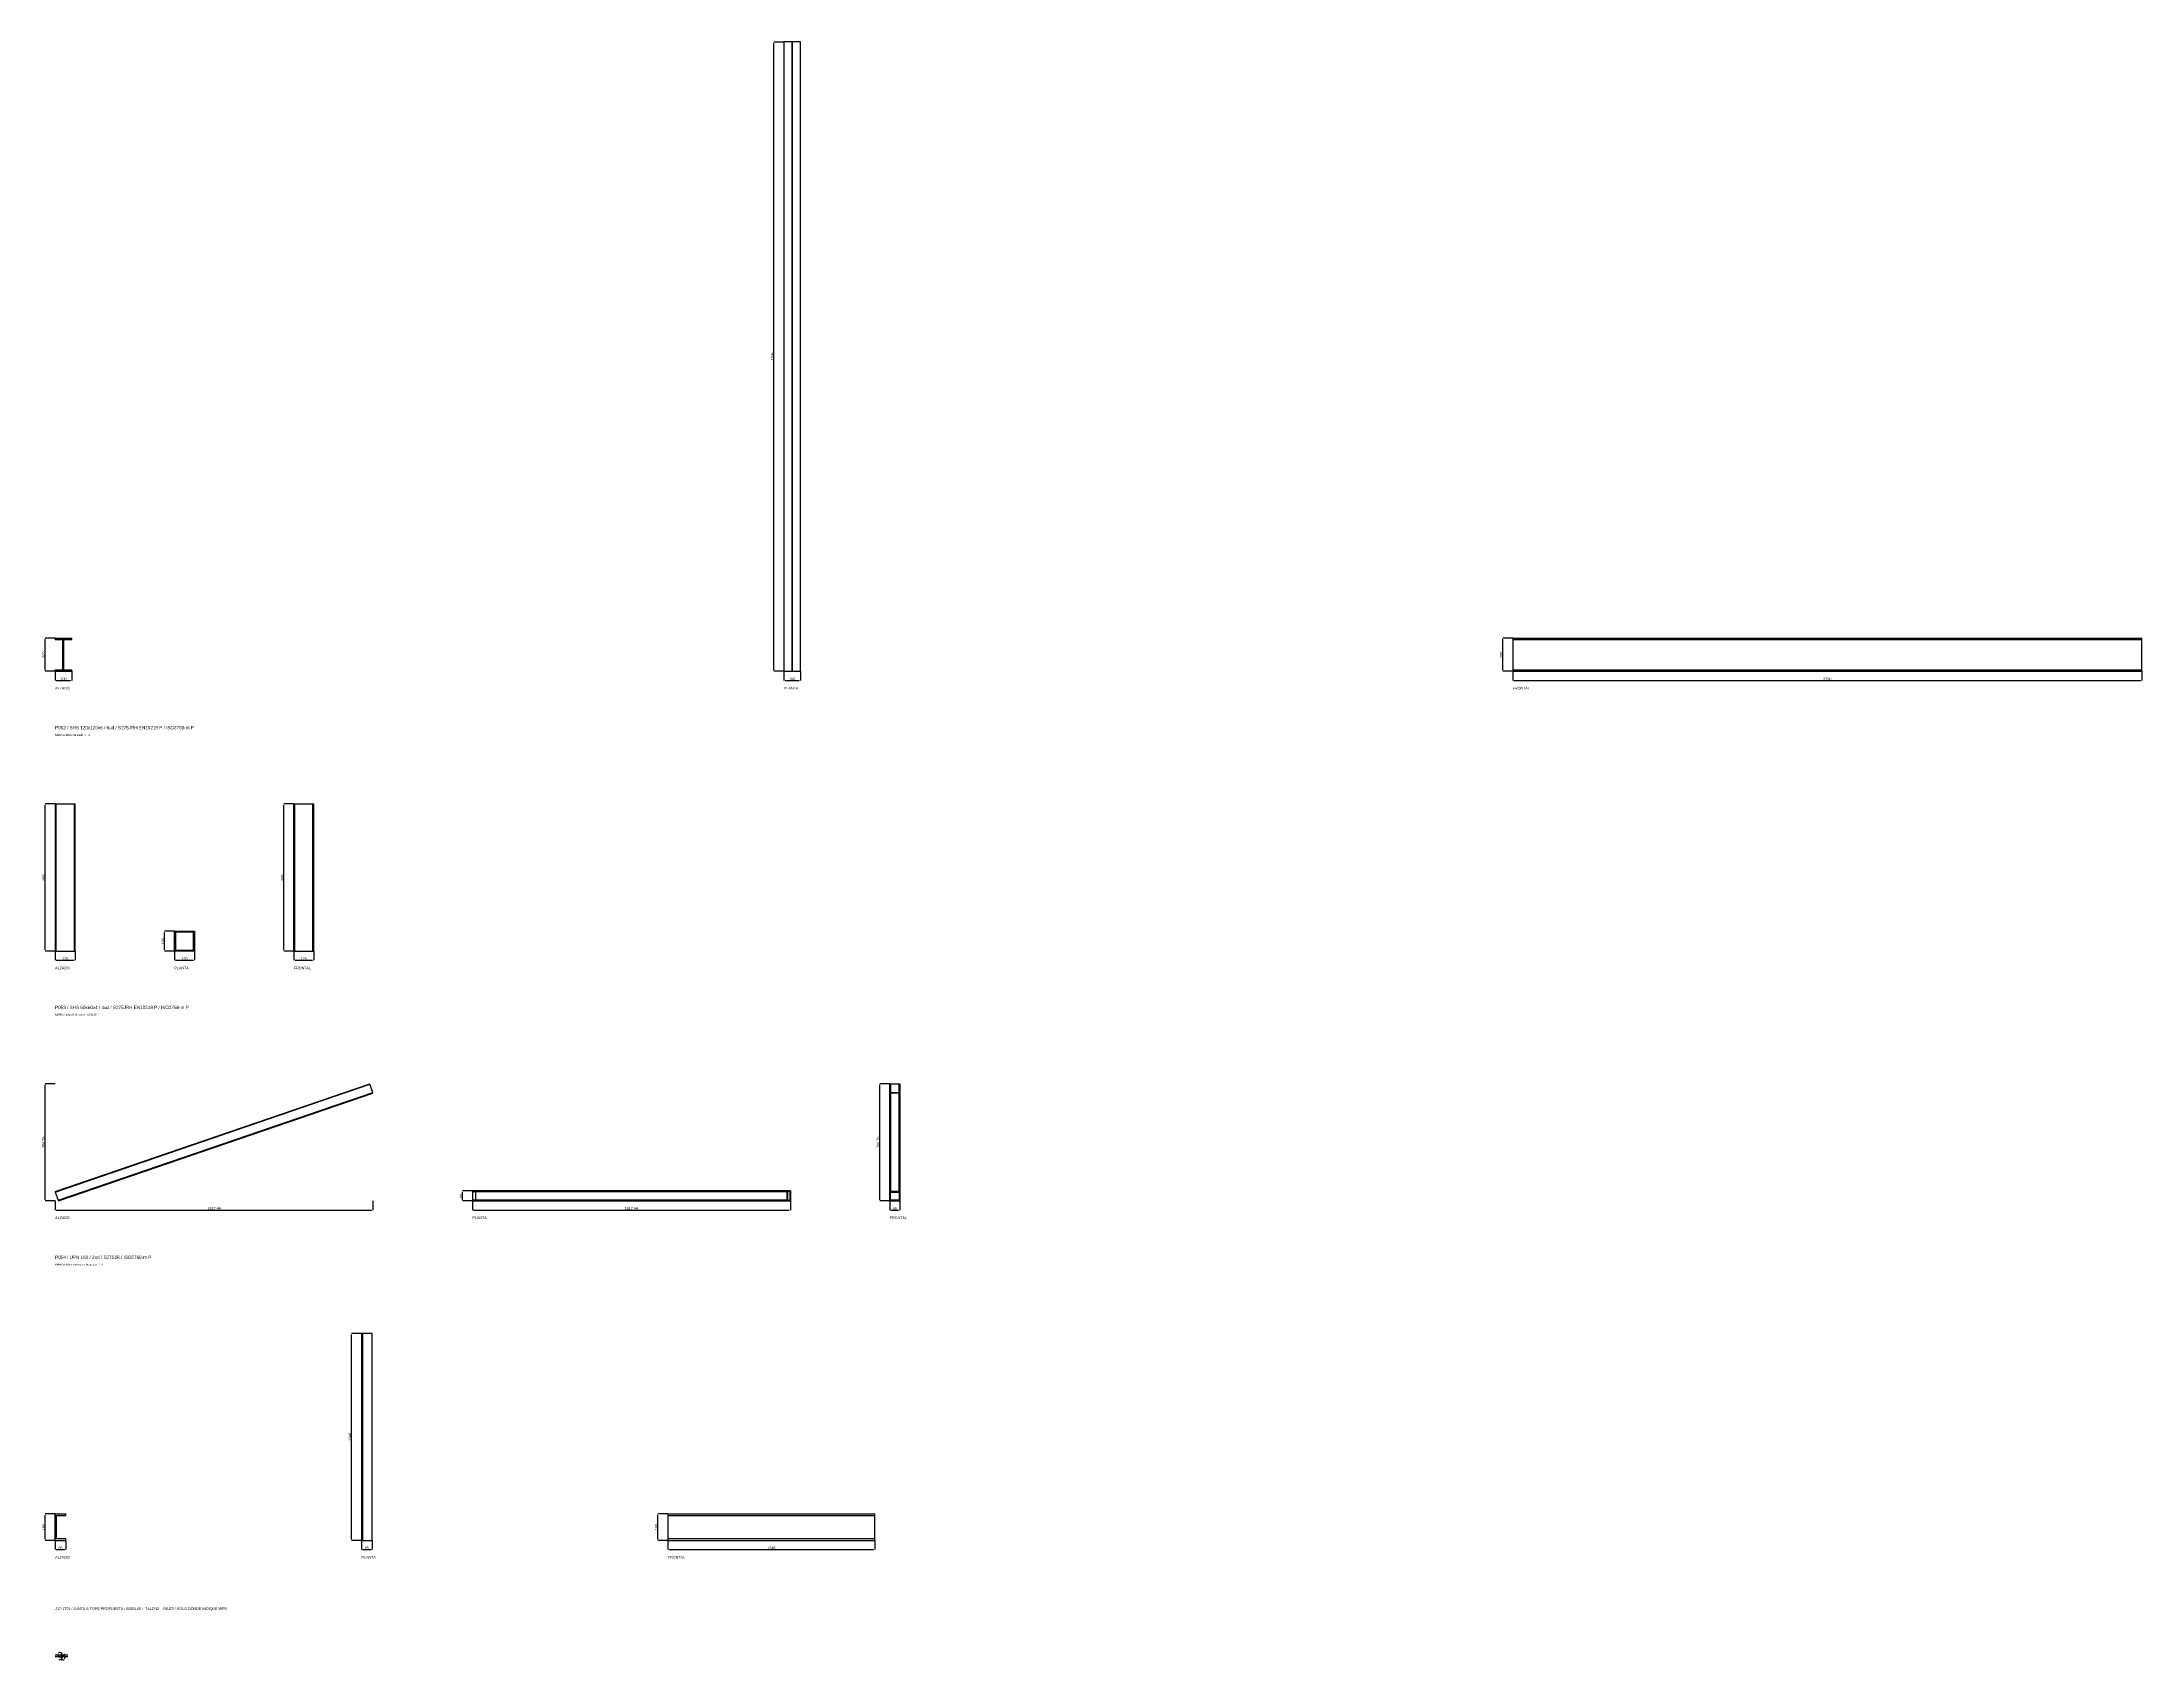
# Model space of a CAD drawing. Header units: millimetres. Extents: x -79 to 41330, y -75911 to 371.
# Drawn here: x -79 to 12588, y -75911 to -66151 of the extents above; entities that cross this region are included whole.
import ezdxf

# ---------------------------------------------------------------- set-up
doc = ezdxf.new("R2010")
doc.units = ezdxf.units.MM
for name, color, linetype in [('R17_COTAS_P', 1, 'Continuous'), ('R17_PIEZAS_P', 3, 'Continuous'), ('R17_TEXTOS', 7, 'Continuous')]:
    doc.layers.add(name, color=color, linetype=linetype)
doc.dimstyles.get("Standard").update_dxf_attribs({"dimtxt": 2.5, "dimasz": 2.5, "dimexe": 1.25, "dimexo": 0.625, "dimtad": 1, "dimcen": 2.5, "dimazin": 3, "dimtfac": 1, "dimtmove": 0, "dimatfit": 3})

# ---------------------------------------------------------------- blocks, each defined once
blk = doc.blocks.new('_CLOSEDFILLED')
at = {"color": 0, "linetype": 'BYBLOCK'}
blk.add_solid([(-1, 0.2), (0, 0), (-1, -0.2)], dxfattribs=at)
blk = doc.blocks.new('*D311')
for p, q in [((0, -69947), (0, -70002)), ((7, -70002), (93, -70002)), ((100, -69947), (100, -70002))]:
    blk.add_line(p, q)
at = {"layer": 'Defpoints'}
for p in [(0, -69947), (0, -70002), (100, -69947)]:
    blk.add_point(p, dxfattribs=at)
at = {"layer": 'R17_COTAS_P', "xscale": 7, "yscale": 7, "rotation": 180}
blk.add_blockref('_CLOSEDFILLED', (0, -70002), dxfattribs=at)
at = {"layer": 'R17_COTAS_P', "xscale": 7, "yscale": 7}
blk.add_blockref('_CLOSEDFILLED', (100, -70002), dxfattribs=at)
at = {"layer": 'R17_COTAS_P', "insert": (50, -69993), "char_height": 16, "attachment_point": 5}
blk.add_mtext('100', dxfattribs=at)
blk = doc.blocks.new('*D312')
for p, q in [((0, -69747), (-60, -69747)), ((-60, -69940), (-60, -69754)), ((0, -69947), (-60, -69947))]:
    blk.add_line(p, q)
at = {"layer": 'Defpoints'}
for p in [(0, -69747), (-60, -69947), (0, -69947)]:
    blk.add_point(p, dxfattribs=at)
at = {"layer": 'R17_COTAS_P', "xscale": 7, "yscale": 7}
for p, rotation in [((-60, -69747), 90), ((-60, -69947), 270)]:
    blk.add_blockref('_CLOSEDFILLED', p, dxfattribs=dict(at, rotation=rotation))
at = {"layer": 'R17_COTAS_P', "insert": (-69, -69847), "char_height": 16, "attachment_point": 5, "rotation": 90}
blk.add_mtext('200', dxfattribs=at)
blk = doc.blocks.new('*D313')
for p, q in [((4396, -69947), (4396, -70002)), ((4403, -70002), (4489, -70002)), ((4496, -69947), (4496, -70002))]:
    blk.add_line(p, q)
at = {"layer": 'Defpoints'}
for p in [(4396, -69947), (4396, -70002), (4496, -69947)]:
    blk.add_point(p, dxfattribs=at)
at = {"layer": 'R17_COTAS_P', "xscale": 7, "yscale": 7, "rotation": 180}
blk.add_blockref('_CLOSEDFILLED', (4396, -70002), dxfattribs=at)
at = {"layer": 'R17_COTAS_P', "xscale": 7, "yscale": 7}
blk.add_blockref('_CLOSEDFILLED', (4496, -70002), dxfattribs=at)
at = {"layer": 'R17_COTAS_P', "insert": (4446, -69993), "char_height": 16, "attachment_point": 5}
blk.add_mtext('100', dxfattribs=at)
blk = doc.blocks.new('*D314')
for p, q in [((4396, -66151), (4336, -66151)), ((4336, -69940), (4336, -66158)), ((4396, -69947), (4336, -69947))]:
    blk.add_line(p, q)
at = {"layer": 'Defpoints'}
for p in [(4396, -66151), (4336, -69947), (4396, -69947)]:
    blk.add_point(p, dxfattribs=at)
at = {"layer": 'R17_COTAS_P', "xscale": 7, "yscale": 7}
for p, rotation in [((4336, -66151), 90), ((4336, -69947), 270)]:
    blk.add_blockref('_CLOSEDFILLED', p, dxfattribs=dict(at, rotation=rotation))
at = {"layer": 'R17_COTAS_P', "insert": (4327, -68049), "char_height": 16, "attachment_point": 5, "rotation": 90}
blk.add_mtext('3796', dxfattribs=at)
blk = doc.blocks.new('*D315')
for p, q in [((8792, -69947), (8792, -70002)), ((8799, -70002), (12581, -70002)), ((12588, -69947), (12588, -70002))]:
    blk.add_line(p, q)
at = {"layer": 'Defpoints'}
for p in [(8792, -69947), (8792, -70002), (12588, -69947)]:
    blk.add_point(p, dxfattribs=at)
at = {"layer": 'R17_COTAS_P', "xscale": 7, "yscale": 7, "rotation": 180}
blk.add_blockref('_CLOSEDFILLED', (8792, -70002), dxfattribs=at)
at = {"layer": 'R17_COTAS_P', "xscale": 7, "yscale": 7}
blk.add_blockref('_CLOSEDFILLED', (12588, -70002), dxfattribs=at)
at = {"layer": 'R17_COTAS_P', "insert": (10690, -69993), "char_height": 16, "attachment_point": 5}
blk.add_mtext('3796', dxfattribs=at)
blk = doc.blocks.new('*D316')
for p, q in [((8792, -69747), (8732, -69747)), ((8732, -69940), (8732, -69754)), ((8792, -69947), (8732, -69947))]:
    blk.add_line(p, q)
at = {"layer": 'Defpoints'}
for p in [(8792, -69747), (8732, -69947), (8792, -69947)]:
    blk.add_point(p, dxfattribs=at)
at = {"layer": 'R17_COTAS_P', "xscale": 7, "yscale": 7}
for p, rotation in [((8732, -69747), 90), ((8732, -69947), 270)]:
    blk.add_blockref('_CLOSEDFILLED', p, dxfattribs=dict(at, rotation=rotation))
at = {"layer": 'R17_COTAS_P', "insert": (8723, -69847), "char_height": 16, "attachment_point": 5, "rotation": 90}
blk.add_mtext('200', dxfattribs=at)
blk = doc.blocks.new('*D317')
for p, q in [((0, -71635), (0, -71690)), ((7, -71690), (113, -71690)), ((120, -71635), (120, -71690))]:
    blk.add_line(p, q)
at = {"layer": 'Defpoints'}
for p in [(0, -71635), (0, -71690), (120, -71635)]:
    blk.add_point(p, dxfattribs=at)
at = {"layer": 'R17_COTAS_P', "xscale": 7, "yscale": 7, "rotation": 180}
blk.add_blockref('_CLOSEDFILLED', (0, -71690), dxfattribs=at)
at = {"layer": 'R17_COTAS_P', "xscale": 7, "yscale": 7}
blk.add_blockref('_CLOSEDFILLED', (120, -71690), dxfattribs=at)
at = {"layer": 'R17_COTAS_P', "insert": (60, -71681), "char_height": 16, "attachment_point": 5}
blk.add_mtext('120', dxfattribs=at)
blk = doc.blocks.new('*D318')
for p, q in [((0, -70747), (-60, -70747)), ((-60, -71628), (-60, -70754)), ((0, -71635), (-60, -71635))]:
    blk.add_line(p, q)
at = {"layer": 'Defpoints'}
for p in [(0, -70747), (-60, -71635), (0, -71635)]:
    blk.add_point(p, dxfattribs=at)
at = {"layer": 'R17_COTAS_P', "xscale": 7, "yscale": 7}
for p, rotation in [((-60, -70747), 90), ((-60, -71635), 270)]:
    blk.add_blockref('_CLOSEDFILLED', p, dxfattribs=dict(at, rotation=rotation))
at = {"layer": 'R17_COTAS_P', "insert": (-69, -71191), "char_height": 16, "attachment_point": 5, "rotation": 90}
blk.add_mtext('888', dxfattribs=at)
blk = doc.blocks.new('*D319')
for p, q in [((720, -71635), (720, -71690)), ((727, -71690), (833, -71690)), ((840, -71635), (840, -71690))]:
    blk.add_line(p, q)
at = {"layer": 'Defpoints'}
for p in [(720, -71635), (720, -71690), (840, -71635)]:
    blk.add_point(p, dxfattribs=at)
at = {"layer": 'R17_COTAS_P', "xscale": 7, "yscale": 7, "rotation": 180}
blk.add_blockref('_CLOSEDFILLED', (720, -71690), dxfattribs=at)
at = {"layer": 'R17_COTAS_P', "xscale": 7, "yscale": 7}
blk.add_blockref('_CLOSEDFILLED', (840, -71690), dxfattribs=at)
at = {"layer": 'R17_COTAS_P', "insert": (780, -71681), "char_height": 16, "attachment_point": 5}
blk.add_mtext('120', dxfattribs=at)
blk = doc.blocks.new('*D320')
for p, q in [((720, -71515), (660, -71515)), ((660, -71628), (660, -71522)), ((720, -71635), (660, -71635))]:
    blk.add_line(p, q)
at = {"layer": 'Defpoints'}
for p in [(720, -71515), (660, -71635), (720, -71635)]:
    blk.add_point(p, dxfattribs=at)
at = {"layer": 'R17_COTAS_P', "xscale": 7, "yscale": 7}
for p, rotation in [((660, -71515), 90), ((660, -71635), 270)]:
    blk.add_blockref('_CLOSEDFILLED', p, dxfattribs=dict(at, rotation=rotation))
at = {"layer": 'R17_COTAS_P', "insert": (651, -71575), "char_height": 16, "attachment_point": 5, "rotation": 90}
blk.add_mtext('120', dxfattribs=at)
blk = doc.blocks.new('*D321')
for p, q in [((1440, -71635), (1440, -71690)), ((1447, -71690), (1553, -71690)), ((1560, -71635), (1560, -71690))]:
    blk.add_line(p, q)
at = {"layer": 'Defpoints'}
for p in [(1440, -71635), (1440, -71690), (1560, -71635)]:
    blk.add_point(p, dxfattribs=at)
at = {"layer": 'R17_COTAS_P', "xscale": 7, "yscale": 7, "rotation": 180}
blk.add_blockref('_CLOSEDFILLED', (1440, -71690), dxfattribs=at)
at = {"layer": 'R17_COTAS_P', "xscale": 7, "yscale": 7}
blk.add_blockref('_CLOSEDFILLED', (1560, -71690), dxfattribs=at)
at = {"layer": 'R17_COTAS_P', "insert": (1500, -71681), "char_height": 16, "attachment_point": 5}
blk.add_mtext('120', dxfattribs=at)
blk = doc.blocks.new('*D322')
for p, q in [((1440, -70747), (1380, -70747)), ((1380, -71628), (1380, -70754)), ((1440, -71635), (1380, -71635))]:
    blk.add_line(p, q)
at = {"layer": 'Defpoints'}
for p in [(1440, -70747), (1380, -71635), (1440, -71635)]:
    blk.add_point(p, dxfattribs=at)
at = {"layer": 'R17_COTAS_P', "xscale": 7, "yscale": 7}
for p, rotation in [((1380, -70747), 90), ((1380, -71635), 270)]:
    blk.add_blockref('_CLOSEDFILLED', p, dxfattribs=dict(at, rotation=rotation))
at = {"layer": 'R17_COTAS_P', "insert": (1371, -71191), "char_height": 16, "attachment_point": 5, "rotation": 90}
blk.add_mtext('888', dxfattribs=at)
blk = doc.blocks.new('*D323')
for p, q in [((0, -73142), (0, -73197)), ((7, -73197), (1910, -73197)), ((1917, -73142), (1917, -73197))]:
    blk.add_line(p, q)
at = {"layer": 'Defpoints'}
for p in [(0, -73142), (0, -73197), (1917, -73142)]:
    blk.add_point(p, dxfattribs=at)
at = {"layer": 'R17_COTAS_P', "xscale": 7, "yscale": 7, "rotation": 180}
blk.add_blockref('_CLOSEDFILLED', (0, -73197), dxfattribs=at)
at = {"layer": 'R17_COTAS_P', "xscale": 7, "yscale": 7}
blk.add_blockref('_CLOSEDFILLED', (1917, -73197), dxfattribs=at)
at = {"layer": 'R17_COTAS_P', "insert": (959, -73188), "char_height": 16, "attachment_point": 5}
blk.add_mtext('1917,44', dxfattribs=at)
blk = doc.blocks.new('*D324')
for p, q in [((0, -72435), (-60, -72435)), ((-60, -73135), (-60, -72442)), ((0, -73142), (-60, -73142))]:
    blk.add_line(p, q)
at = {"layer": 'Defpoints'}
for p in [(0, -72435), (-60, -73142), (0, -73142)]:
    blk.add_point(p, dxfattribs=at)
at = {"layer": 'R17_COTAS_P', "xscale": 7, "yscale": 7}
for p, rotation in [((-60, -72435), 90), ((-60, -73142), 270)]:
    blk.add_blockref('_CLOSEDFILLED', p, dxfattribs=dict(at, rotation=rotation))
at = {"layer": 'R17_COTAS_P', "insert": (-69, -72788), "char_height": 16, "attachment_point": 5, "rotation": 90}
blk.add_mtext('706,76', dxfattribs=at)
blk = doc.blocks.new('*D325')
for p, q in [((2517, -73142), (2517, -73197)), ((2524, -73197), (4428, -73197)), ((4435, -73142), (4435, -73197))]:
    blk.add_line(p, q)
at = {"layer": 'Defpoints'}
for p in [(2517, -73142), (2517, -73197), (4435, -73142)]:
    blk.add_point(p, dxfattribs=at)
at = {"layer": 'R17_COTAS_P', "xscale": 7, "yscale": 7, "rotation": 180}
blk.add_blockref('_CLOSEDFILLED', (2517, -73197), dxfattribs=at)
at = {"layer": 'R17_COTAS_P', "xscale": 7, "yscale": 7}
blk.add_blockref('_CLOSEDFILLED', (4435, -73197), dxfattribs=at)
at = {"layer": 'R17_COTAS_P', "insert": (3476, -73188), "char_height": 16, "attachment_point": 5}
blk.add_mtext('1917,44', dxfattribs=at)
blk = doc.blocks.new('*D326')
for p, q in [((2517, -73082), (2457, -73082)), ((2457, -73135), (2457, -73089)), ((2517, -73142), (2457, -73142))]:
    blk.add_line(p, q)
at = {"layer": 'Defpoints'}
for p in [(2517, -73082), (2457, -73142), (2517, -73142)]:
    blk.add_point(p, dxfattribs=at)
at = {"layer": 'R17_COTAS_P', "xscale": 7, "yscale": 7}
for p, rotation in [((2457, -73082), 90), ((2457, -73142), 270)]:
    blk.add_blockref('_CLOSEDFILLED', p, dxfattribs=dict(at, rotation=rotation))
at = {"layer": 'R17_COTAS_P', "insert": (2449, -73112), "char_height": 16, "attachment_point": 5, "rotation": 90}
blk.add_mtext('60', dxfattribs=at)
blk = doc.blocks.new('*D327')
for p, q in [((5035, -73142), (5035, -73197)), ((5042, -73197), (5088, -73197)), ((5095, -73142), (5095, -73197))]:
    blk.add_line(p, q)
at = {"layer": 'Defpoints'}
for p in [(5035, -73142), (5035, -73197), (5095, -73142)]:
    blk.add_point(p, dxfattribs=at)
at = {"layer": 'R17_COTAS_P', "xscale": 7, "yscale": 7, "rotation": 180}
blk.add_blockref('_CLOSEDFILLED', (5035, -73197), dxfattribs=at)
at = {"layer": 'R17_COTAS_P', "xscale": 7, "yscale": 7}
blk.add_blockref('_CLOSEDFILLED', (5095, -73197), dxfattribs=at)
at = {"layer": 'R17_COTAS_P', "insert": (5065, -73188), "char_height": 16, "attachment_point": 5}
blk.add_mtext('60', dxfattribs=at)
blk = doc.blocks.new('*D328')
for p, q in [((5035, -72435), (4975, -72435)), ((4975, -73135), (4975, -72442)), ((5035, -73142), (4975, -73142))]:
    blk.add_line(p, q)
at = {"layer": 'Defpoints'}
for p in [(5035, -72435), (4975, -73142), (5035, -73142)]:
    blk.add_point(p, dxfattribs=at)
at = {"layer": 'R17_COTAS_P', "xscale": 7, "yscale": 7}
for p, rotation in [((4975, -72435), 90), ((4975, -73142), 270)]:
    blk.add_blockref('_CLOSEDFILLED', p, dxfattribs=dict(at, rotation=rotation))
at = {"layer": 'R17_COTAS_P', "insert": (4966, -72788), "char_height": 16, "attachment_point": 5, "rotation": 90}
blk.add_mtext('706,76', dxfattribs=at)
blk = doc.blocks.new('*D329')
for p, q in [((0, -75190), (0, -75245)), ((65, -75190), (65, -75245)), ((7, -75245), (58, -75245))]:
    blk.add_line(p, q)
at = {"layer": 'Defpoints'}
for p in [(0, -75190), (65, -75190), (0, -75245)]:
    blk.add_point(p, dxfattribs=at)
at = {"layer": 'R17_COTAS_P', "xscale": 7, "yscale": 7, "rotation": 180}
blk.add_blockref('_CLOSEDFILLED', (0, -75245), dxfattribs=at)
at = {"layer": 'R17_COTAS_P', "xscale": 7, "yscale": 7}
blk.add_blockref('_CLOSEDFILLED', (65, -75245), dxfattribs=at)
at = {"layer": 'R17_COTAS_P', "insert": (32, -75236), "char_height": 16, "attachment_point": 5}
blk.add_mtext('65', dxfattribs=at)
blk = doc.blocks.new('*D330')
for p, q in [((0, -75030), (-60, -75030)), ((-60, -75183), (-60, -75037)), ((0, -75190), (-60, -75190))]:
    blk.add_line(p, q)
at = {"layer": 'Defpoints'}
for p in [(0, -75030), (-60, -75190), (0, -75190)]:
    blk.add_point(p, dxfattribs=at)
at = {"layer": 'R17_COTAS_P', "xscale": 7, "yscale": 7}
for p, rotation in [((-60, -75030), 90), ((-60, -75190), 270)]:
    blk.add_blockref('_CLOSEDFILLED', p, dxfattribs=dict(at, rotation=rotation))
at = {"layer": 'R17_COTAS_P', "insert": (-69, -75110), "char_height": 16, "attachment_point": 5, "rotation": 90}
blk.add_mtext('160', dxfattribs=at)
blk = doc.blocks.new('*D331')
for p, q in [((1848, -75190), (1848, -75245)), ((1913, -75190), (1913, -75245)), ((1855, -75245), (1906, -75245))]:
    blk.add_line(p, q)
at = {"layer": 'Defpoints'}
for p in [(1848, -75190), (1913, -75190), (1848, -75245)]:
    blk.add_point(p, dxfattribs=at)
at = {"layer": 'R17_COTAS_P', "xscale": 7, "yscale": 7, "rotation": 180}
blk.add_blockref('_CLOSEDFILLED', (1848, -75245), dxfattribs=at)
at = {"layer": 'R17_COTAS_P', "xscale": 7, "yscale": 7}
blk.add_blockref('_CLOSEDFILLED', (1913, -75245), dxfattribs=at)
at = {"layer": 'R17_COTAS_P', "insert": (1880, -75236), "char_height": 16, "attachment_point": 5}
blk.add_mtext('65', dxfattribs=at)
blk = doc.blocks.new('*D332')
for p, q in [((1848, -73942), (1788, -73942)), ((1788, -75183), (1788, -73949)), ((1848, -75190), (1788, -75190))]:
    blk.add_line(p, q)
at = {"layer": 'Defpoints'}
for p in [(1848, -73942), (1788, -75190), (1848, -75190)]:
    blk.add_point(p, dxfattribs=at)
at = {"layer": 'R17_COTAS_P', "xscale": 7, "yscale": 7}
for p, rotation in [((1788, -73942), 90), ((1788, -75190), 270)]:
    blk.add_blockref('_CLOSEDFILLED', p, dxfattribs=dict(at, rotation=rotation))
at = {"layer": 'R17_COTAS_P', "insert": (1779, -74566), "char_height": 16, "attachment_point": 5, "rotation": 90}
blk.add_mtext('1248', dxfattribs=at)
blk = doc.blocks.new('*D333')
for p, q in [((3696, -75190), (3696, -75245)), ((4944, -75190), (4944, -75245)), ((3703, -75245), (4937, -75245))]:
    blk.add_line(p, q)
at = {"layer": 'Defpoints'}
for p in [(3696, -75190), (4944, -75190), (3696, -75245)]:
    blk.add_point(p, dxfattribs=at)
at = {"layer": 'R17_COTAS_P', "xscale": 7, "yscale": 7, "rotation": 180}
blk.add_blockref('_CLOSEDFILLED', (3696, -75245), dxfattribs=at)
at = {"layer": 'R17_COTAS_P', "xscale": 7, "yscale": 7}
blk.add_blockref('_CLOSEDFILLED', (4944, -75245), dxfattribs=at)
at = {"layer": 'R17_COTAS_P', "insert": (4320, -75236), "char_height": 16, "attachment_point": 5}
blk.add_mtext('1248', dxfattribs=at)
blk = doc.blocks.new('*D334')
for p, q in [((3696, -75030), (3636, -75030)), ((3636, -75183), (3636, -75037)), ((3696, -75190), (3636, -75190))]:
    blk.add_line(p, q)
at = {"layer": 'Defpoints'}
for p in [(3696, -75030), (3636, -75190), (3696, -75190)]:
    blk.add_point(p, dxfattribs=at)
at = {"layer": 'R17_COTAS_P', "xscale": 7, "yscale": 7}
for p, rotation in [((3636, -75030), 90), ((3636, -75190), 270)]:
    blk.add_blockref('_CLOSEDFILLED', p, dxfattribs=dict(at, rotation=rotation))
at = {"layer": 'R17_COTAS_P', "insert": (3627, -75110), "char_height": 16, "attachment_point": 5, "rotation": 90}
blk.add_mtext('160', dxfattribs=at)
blk = doc.blocks.new('*D335')
for p, q in [((30, -75910), (23, -75910)), ((37, -75890), (37, -75910)), ((37, -75910), (40, -75910)), ((40, -75890), (40, -75910)), ((47, -75910), (54, -75910))]:
    blk.add_line(p, q)
at = {"layer": 'Defpoints'}
for p in [(37, -75890), (37, -75910), (40, -75890)]:
    blk.add_point(p, dxfattribs=at)
at = {"layer": 'R17_COTAS_P', "xscale": 7, "yscale": 7}
blk.add_blockref('_CLOSEDFILLED', (37, -75910), dxfattribs=at)
at = {"layer": 'R17_COTAS_P', "xscale": 7, "yscale": 7, "rotation": 180}
blk.add_blockref('_CLOSEDFILLED', (40, -75910), dxfattribs=at)
at = {"layer": 'R17_COTAS_P', "insert": (38, -75901), "char_height": 16, "attachment_point": 5}
blk.add_mtext('3', dxfattribs=at)
blk = doc.blocks.new('*D336')
for p, q in [((57, -75881), (57, -75874)), ((37, -75888), (57, -75888)), ((37, -75890), (57, -75890)), ((57, -75890), (57, -75888)), ((57, -75897), (57, -75904))]:
    blk.add_line(p, q)
at = {"layer": 'Defpoints'}
for p in [(37, -75888), (37, -75890), (57, -75890)]:
    blk.add_point(p, dxfattribs=at)
at = {"layer": 'R17_COTAS_P', "xscale": 7, "yscale": 7}
for p, rotation in [((57, -75888), 270), ((57, -75890), 90)]:
    blk.add_blockref('_CLOSEDFILLED', p, dxfattribs=dict(at, rotation=rotation))
at = {"layer": 'R17_COTAS_P', "insert": (48, -75889), "char_height": 16, "attachment_point": 5, "rotation": 90}
blk.add_mtext('2', dxfattribs=at)
blk = doc.blocks.new('*D337')
for q in [(42, -75880), (39, -75889)]:
    blk.add_line((29, -75880), q)
at = {"layer": 'Defpoints'}
for p in [(20, -75870), (29, -75880), (29, -75880), (37, -75888), (77, -75880)]:
    blk.add_point(p, dxfattribs=at)
at = {"layer": 'R17_COTAS_P'}
for start, end in [(4.2588, 131.0142), (183.9858, 310.7412)]:
    blk.add_arc((29, -75880), 13.5, start, end, dxfattribs=at)
for p, rotation in [((39, -75889), 42.87061912416288), ((42, -75880), 272.1293808758371)]:
    blk.add_blockref('_CLOSEDFILLED', p, dxfattribs=dict(at, rotation=rotation))
at = {"layer": 'R17_COTAS_P', "insert": (17, -75874), "char_height": 3, "attachment_point": 5, "rotation": 67.5}
blk.add_mtext('315°', dxfattribs=at)

msp = doc.modelspace()

# ---------------------------------------------------------------- linework, layer by layer
at = {"layer": 'R17_PIEZAS_P'}
for p, q in [((4496, -66150.859), (4396, -66150.859)), ((4396, -66150.859), (4396, -69946.859)), ((4448.8, -66150.859), (4443.2, -66150.859)), ((4443.2, -66150.859), (4443.2, -69946.859)), ((4448.8, -69946.859), (4448.8, -66150.859)), ((4496, -69946.859), (4496, -66150.859)), ((0, -69746.859), (100, -69746.859)), ((0, -69755.359), (0, -69746.859)), ((0, -69755.359), (100, -69755.359)), ((47.2, -69755.359), (52.8, -69755.359)), ((47.2, -69938.359), (47.2, -69755.359)), ((52.8, -69938.359), (52.8, -69755.359)), ((100, -69755.359), (100, -69746.859)), ((8792, -69746.859), (12588, -69746.859)), ((8792, -69746.859), (8792, -69755.359)), ((8792, -69755.359), (12588, -69755.359)), ((8792, -69755.359), (8792, -69938.359)), ((12588, -69755.359), (12588, -69746.859)), ((12588, -69938.359), (12588, -69755.359)), ((0, -69938.359), (100, -69938.359)), ((0, -69946.859), (0, -69938.359)), ((0, -69946.859), (100, -69946.859)), ((47.2, -69938.359), (52.8, -69938.359)), ((100, -69946.859), (100, -69938.359)), ((4396, -69946.859), (4496, -69946.859)), ((4443.2, -69946.859), (4448.8, -69946.859)), ((8792, -69938.359), (12588, -69938.359)), ((8792, -69938.359), (8792, -69946.859)), ((8792, -69946.859), (12588, -69946.859)), ((12588, -69946.859), (12588, -69938.359)), ((0, -70746.859), (120, -70746.859)), ((0, -70746.859), (0, -71634.859)), ((0, -70746.859), (6, -70746.859)), ((6, -71634.859), (6, -70746.859)), ((114, -70746.859), (120, -70746.859)), ((114, -70746.859), (114, -71634.859)), ((120, -71634.859), (120, -70746.859)), ((1440, -70746.859), (1446, -70746.859)), ((1440, -71634.859), (1440, -70746.859)), ((1446, -71634.859), (1446, -70746.859)), ((1446, -70746.859), (1554, -70746.859)), ((1554, -70746.859), (1560, -70746.859)), ((1554, -71634.859), (1554, -70746.859)), ((1560, -71634.859), (1560, -70746.859)), ((720, -71520.859), (720, -71514.859)), ((720, -71514.859), (840, -71514.859)), ((840, -71520.859), (720, -71520.859)), ((720, -71628.859), (720, -71520.859)), ((720, -71520.859), (726, -71520.859)), ((726, -71520.859), (726, -71628.859)), ((834, -71628.859), (834, -71520.859)), ((834, -71520.859), (840, -71520.859)), ((840, -71514.859), (840, -71520.859)), ((840, -71520.859), (840, -71628.859)), ((0, -71634.859), (120, -71634.859)), ((0, -71634.859), (6, -71634.859)), ((114, -71634.859), (120, -71634.859)), ((720, -71634.859), (720, -71628.859)), ((720, -71628.859), (840, -71628.859)), ((726, -71628.859), (720, -71628.859)), ((840, -71634.859), (720, -71634.859)), ((840, -71628.859), (834, -71628.859)), ((840, -71628.859), (840, -71634.859)), ((1440, -71634.859), (1446, -71634.859)), ((1446, -71634.859), (1554, -71634.859)), ((1554, -71634.859), (1560, -71634.859)), ((0, -73084.859), (1898, -72434.859)), ((1.296, -73088.643), (1899.296, -72438.643)), ((1899.296, -72438.643), (1898, -72434.859)), ((1916.144, -72487.838), (1899.296, -72438.643)), ((5034.879, -73084.859), (5034.879, -72434.859)), ((5034.879, -72434.859), (5094.879, -72434.859)), ((5034.879, -72438.643), (5034.879, -72434.859)), ((5094.879, -72438.643), (5034.879, -72438.643)), ((5034.879, -72438.643), (5034.879, -73088.643)), ((5034.879, -72438.643), (5038.879, -72438.643)), ((5034.879, -72487.838), (5034.879, -72438.643)), ((5038.879, -72438.643), (5038.879, -73088.643)), ((5038.879, -72438.643), (5038.879, -72487.838)), ((5090.879, -73088.643), (5090.879, -72438.643)), ((5090.879, -72438.643), (5094.879, -72438.643)), ((5090.879, -72487.838), (5090.879, -72438.643)), ((5094.879, -72434.859), (5094.879, -73084.859)), ((5094.879, -72434.859), (5094.879, -72438.643)), ((5094.879, -73088.643), (5094.879, -72438.643)), ((5094.879, -72438.643), (5094.879, -72487.838)), ((18.144, -73137.838), (1916.144, -72487.838)), ((19.44, -73141.623), (1917.44, -72491.623)), ((1917.44, -72491.623), (1916.144, -72487.838)), ((5034.879, -73137.838), (5034.879, -72487.838)), ((5034.879, -72487.838), (5094.879, -72487.838)), ((5034.879, -72491.623), (5034.879, -72487.838)), ((5038.879, -72487.838), (5034.879, -72487.838)), ((5094.879, -72491.623), (5034.879, -72491.623)), ((5034.879, -72491.623), (5034.879, -73141.623)), ((5038.879, -73137.838), (5038.879, -72487.838)), ((5094.879, -72487.838), (5090.879, -72487.838)), ((5090.879, -72487.838), (5090.879, -73137.838)), ((5094.879, -72487.838), (5094.879, -73137.838)), ((5094.879, -72487.838), (5094.879, -72491.623)), ((5094.879, -73141.623), (5094.879, -72491.623)), ((0, -73084.859), (1.296, -73088.643)), ((1.296, -73088.643), (18.144, -73137.838)), ((4415.44, -73081.623), (2517.44, -73081.623)), ((2517.44, -73081.623), (2517.44, -73141.623)), ((2518.736, -73081.623), (2517.44, -73081.623)), ((2518.736, -73141.623), (2518.736, -73081.623)), ((2518.736, -73081.623), (4416.736, -73081.623)), ((2518.736, -73081.623), (2518.736, -73085.623)), ((2535.583, -73081.623), (2518.736, -73081.623)), ((2518.736, -73085.623), (4416.736, -73085.623)), ((2518.736, -73085.623), (2535.583, -73085.623)), ((4433.583, -73081.623), (2535.583, -73081.623)), ((2535.583, -73081.623), (2535.583, -73141.623)), ((2536.879, -73081.623), (2535.583, -73081.623)), ((2535.583, -73085.623), (2535.583, -73081.623)), ((4433.583, -73085.623), (2535.583, -73085.623)), ((2536.879, -73141.623), (2536.879, -73081.623)), ((2536.879, -73081.623), (4434.879, -73081.623)), ((4415.44, -73141.623), (4415.44, -73081.623)), ((4415.44, -73081.623), (4416.736, -73081.623)), ((4416.736, -73081.623), (4416.736, -73141.623)), ((4416.736, -73085.623), (4416.736, -73081.623)), ((4416.736, -73081.623), (4433.583, -73081.623)), ((4433.583, -73085.623), (4416.736, -73085.623)), ((4433.583, -73141.623), (4433.583, -73081.623)), ((4433.583, -73081.623), (4434.879, -73081.623)), ((4433.583, -73081.623), (4433.583, -73085.623)), ((4434.879, -73081.623), (4434.879, -73141.623)), ((5094.879, -73084.859), (5034.879, -73084.859)), ((5034.879, -73084.859), (5034.879, -73088.643)), ((5034.879, -73088.643), (5094.879, -73088.643)), ((5038.879, -73088.643), (5034.879, -73088.643)), ((5034.879, -73088.643), (5034.879, -73137.838)), ((5038.879, -73137.838), (5038.879, -73088.643)), ((5094.879, -73088.643), (5090.879, -73088.643)), ((5090.879, -73088.643), (5090.879, -73137.838)), ((5094.879, -73088.643), (5094.879, -73084.859)), ((5094.879, -73137.838), (5094.879, -73088.643)), ((18.144, -73137.838), (19.44, -73141.623)), ((2517.44, -73141.623), (4415.44, -73141.623)), ((2517.44, -73141.623), (2518.736, -73141.623)), ((4416.736, -73137.623), (2518.736, -73137.623)), ((2518.736, -73137.623), (2518.736, -73141.623)), ((2535.583, -73137.623), (2518.736, -73137.623)), ((4416.736, -73141.623), (2518.736, -73141.623)), ((2518.736, -73141.623), (2535.583, -73141.623)), ((2535.583, -73141.623), (2535.583, -73137.623)), ((2535.583, -73137.623), (4433.583, -73137.623)), ((2535.583, -73141.623), (4433.583, -73141.623)), ((2535.583, -73141.623), (2536.879, -73141.623)), ((4434.879, -73141.623), (2536.879, -73141.623)), ((4416.736, -73141.623), (4415.44, -73141.623)), ((4416.736, -73141.623), (4416.736, -73137.623)), ((4416.736, -73137.623), (4433.583, -73137.623)), ((4433.583, -73141.623), (4416.736, -73141.623)), ((4433.583, -73137.623), (4433.583, -73141.623)), ((4434.879, -73141.623), (4433.583, -73141.623)), ((5094.879, -73137.838), (5034.879, -73137.838)), ((5034.879, -73137.838), (5034.879, -73141.623)), ((5034.879, -73137.838), (5038.879, -73137.838)), ((5034.879, -73141.623), (5094.879, -73141.623)), ((5090.879, -73137.838), (5094.879, -73137.838)), ((5094.879, -73141.623), (5094.879, -73137.838)), ((1913, -73941.623), (1848, -73941.623)), ((1848, -73941.623), (1848, -75189.623)), ((1855.5, -73941.623), (1848, -73941.623)), ((1855.5, -75189.623), (1855.5, -73941.623)), ((1913, -75189.623), (1913, -73941.623)), ((0, -75029.623), (65, -75029.623)), ((0, -75040.123), (0, -75029.623)), ((0, -75040.123), (65, -75040.123)), ((0, -75040.123), (7.5, -75040.123)), ((0, -75179.123), (0, -75040.123)), ((7.5, -75179.123), (7.5, -75040.123)), ((65, -75040.123), (65, -75029.623)), ((3696, -75029.623), (4944, -75029.623)), ((3696, -75029.623), (3696, -75040.123)), ((3696, -75040.123), (4944, -75040.123)), ((3696, -75040.123), (3696, -75179.123)), ((4944, -75040.123), (4944, -75029.623)), ((4944, -75179.123), (4944, -75040.123)), ((0, -75179.123), (65, -75179.123)), ((0, -75189.623), (0, -75179.123)), ((0, -75179.123), (7.5, -75179.123)), ((0, -75189.623), (65, -75189.623)), ((65, -75189.623), (65, -75179.123)), ((1848, -75189.623), (1913, -75189.623)), ((1848, -75189.623), (1855.5, -75189.623)), ((3696, -75179.123), (4944, -75179.123)), ((3696, -75179.123), (3696, -75189.623)), ((3696, -75189.623), (4944, -75189.623)), ((4944, -75189.623), (4944, -75179.123)), ((0, -75879.623), (29, -75879.623)), ((0, -75889.623), (37, -75889.623)), ((29, -75879.623), (37, -75887.623)), ((37, -75887.623), (37, -75889.623)), ((40, -75887.623), (48, -75879.623)), ((40, -75889.623), (40, -75887.623)), ((40, -75889.623), (77, -75889.623)), ((48, -75879.623), (77, -75879.623))]:
    msp.add_line(p, q, dxfattribs=at)

# ---------------------------------------------------------------- texts
at = {"layer": 'R17_TEXTOS'}
for s, height, p in [('ALZADO', 16, (0, -70056.859)), ('PLANTA', 16, (4396, -70056.859)), ('FRONTAL', 16, (8792, -70056.859)), ('P052 / SHS 120x120x6 / 6ud / S275JRH EN10219 P / ISO2768-m P', 20, (0, -70296.859)), ('MARCA tolva:bancada_0_-1', 12, (0, -70336.859)), ('ALZADO', 16, (0, -71744.859)), ('PLANTA', 16, (720, -71744.859)), ('FRONTAL', 16, (1440, -71744.859)), ('MARCA tolva:R16-brace--1898.00-1', 12, (0, -72024.859)), ('P053 / SHS 60x60x4 / 4ud / S275JRH EN10219 P / ISO2768-m P', 20, (0, -71984.859)), ('ALZADO', 16, (0, -73251.623)), ('PLANTA', 16, (2517.44, -73251.623)), ('FRONTAL', 16, (5034.879, -73251.623)), ('MARCA tolva:travesano_bancada_2_-1', 12, (0, -73531.623)), ('P054 / UPN 160 / 2ud / S275JR / ISO2768-m P', 20, (0, -73491.623)), ('ALZADO', 16, (0, -75299.623)), ('PLANTA', 16, (1848, -75299.623)), ('FRONTAL', 16, (3696, -75299.623)), ('J17-JT01 / JUNTA A TOPE PROPUESTA / BISEL45 + TALON2 + RAIZ3 / SOLO DONDE INDIQUE WPS', 16, (0, -75609.623))]:
    msp.add_text(s, height=height, dxfattribs=at).set_placement(p)

# ---------------------------------------------------------------- dimensions: what is measured, and where the dimension line sits
at = {"layer": 'R17_COTAS_P'}
for base, p1, p2, picture, middle in [((4336, -69946.859), (4396, -69946.859), (4396, -66150.859), '*D314', (4327.375, -68048.859)), ((-60, -69946.859), (0, -69946.859), (0, -69746.859), '*D312', (-68.625, -69846.859)), ((8732, -69946.859), (8792, -69946.859), (8792, -69746.859), '*D316', (8723.375, -69846.859)), ((-60, -71634.859), (0, -71634.859), (0, -70746.859), '*D318', (-68.625, -71190.859)), ((1380, -71634.859), (1440, -71634.859), (1440, -70746.859), '*D322', (1371.375, -71190.859)), ((660, -71634.859), (720, -71634.859), (720, -71514.859), '*D320', (651.375, -71574.859)), ((-60, -73141.623), (0, -73141.623), (0, -72434.859), '*D324', (-68.625, -72788.241)), ((4974.879, -73141.623), (5034.879, -73141.623), (5034.879, -72434.859), '*D328', (4966.254, -72788.241)), ((2457.44, -73141.623), (2517.44, -73141.623), (2517.44, -73081.623), '*D326', (2448.815, -73111.623)), ((1788, -75189.623), (1848, -75189.623), (1848, -73941.623), '*D332', (1779.375, -74565.623)), ((-60, -75189.623), (0, -75189.623), (0, -75029.623), '*D330', (-68.625, -75109.623)), ((3636, -75189.623), (3696, -75189.623), (3696, -75029.623), '*D334', (3627.375, -75109.623)), ((57, -75889.623), (37, -75889.623), (37, -75887.623), '*D336', (48.375, -75888.623))]:
    dim = msp.add_linear_dim(base=base, p1=p1, p2=p2, angle=90, dimstyle='Standard', override={"dimtxt": 16, "dimasz": 7, "dimtad": 1, "dimdec": 2}, dxfattribs=at)
    dim.commit()
    dim.dimension.update_dxf_attribs({"geometry": picture, "text_midpoint": middle})
for base, p1, p2, picture, middle in [((0, -70001.859), (0, -69946.859), (100, -69946.859), '*D311', (50, -69993.234)), ((4396, -70001.859), (4396, -69946.859), (4496, -69946.859), '*D313', (4446, -69993.234)), ((8792, -70001.859), (8792, -69946.859), (12588, -69946.859), '*D315', (10690, -69993.234)), ((0, -71689.859), (0, -71634.859), (120, -71634.859), '*D317', (60, -71681.234)), ((720, -71689.859), (720, -71634.859), (840, -71634.859), '*D319', (780, -71681.234)), ((1440, -71689.859), (1440, -71634.859), (1560, -71634.859), '*D321', (1500, -71681.234)), ((0, -73196.623), (0, -73141.623), (1917.44, -73141.623), '*D323', (958.72, -73187.998)), ((2517.44, -73196.623), (2517.44, -73141.623), (4434.879, -73141.623), '*D325', (3476.159, -73187.998)), ((5034.879, -73196.623), (5034.879, -73141.623), (5094.879, -73141.623), '*D327', (5064.879, -73187.998)), ((0, -75244.623), (0, -75189.623), (65, -75189.623), '*D329', (32.5, -75235.998)), ((1848, -75244.623), (1848, -75189.623), (1913, -75189.623), '*D331', (1880.5, -75235.998)), ((3696, -75244.623), (3696, -75189.623), (4944, -75189.623), '*D333', (4320, -75235.998)), ((37, -75909.623), (37, -75889.623), (40, -75889.623), '*D335', (38.5, -75900.998))]:
    dim = msp.add_linear_dim(base=base, p1=p1, p2=p2, dimstyle='Standard', override={"dimtxt": 16, "dimasz": 7, "dimtad": 1, "dimdec": 2}, dxfattribs=at)
    dim.commit()
    dim.dimension.update_dxf_attribs({"geometry": picture, "text_midpoint": middle})
dim = msp.add_angular_dim_2l(base=(20, -75869.623), line1=((29, -75879.623), (37, -75887.623)), line2=((29, -75879.623), (77, -75879.623)), dimstyle='Standard', override={"dimtxt": 3, "dimasz": 1}, dxfattribs=at)
dim.commit()
dim.dimension.update_dxf_attribs({"geometry": '*D337', "text_midpoint": (16.57, -75874.474)})

doc.saveas('drawing.dxf')
